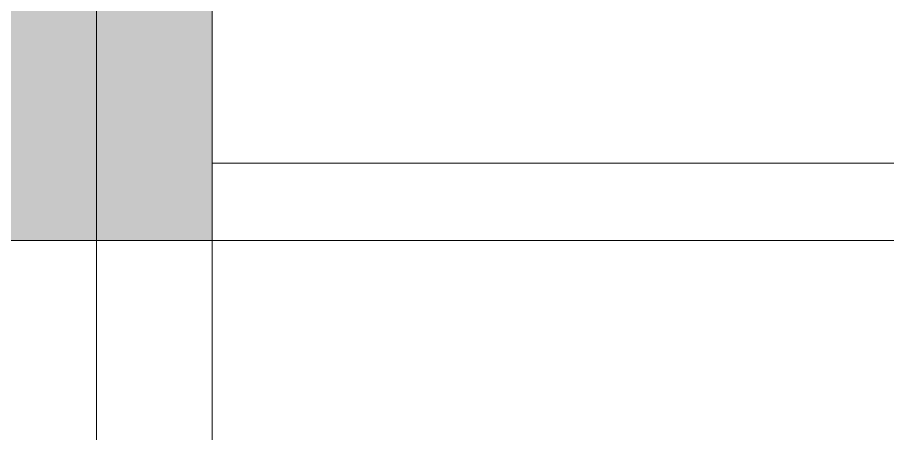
# Model space of a CAD drawing. Header units: millimetres. Extents: x 485872 to 486142, y -52344 to -52207.
# Drawn here: x 486107.834 to 486110.088, y -52335.677 to -52334.599 of the extents above; entities that cross this region are included whole.
import ezdxf

# ---------------------------------------------------------------- set-up
doc = ezdxf.new("R2010")
doc.units = ezdxf.units.MM
doc.header["$LTSCALE"] = 15
doc.linetypes.add('DASHDOTX2', pattern=[50.8, 25.4, -12.7, 0, -12.7])

msp = doc.modelspace()

# ---------------------------------------------------------------- hatches: boundary and pattern name
at = {"linetype": 'Continuous', "lineweight": 13}
h = msp.add_hatch(color=256, dxfattribs=at)
h.dxf.hatch_style = 1
h.paths.add_polyline_path([(486107.7389, -52335.1766), (486108.3389, -52335.1766), (486108.3389, -52334.3766), (486107.7389, -52334.3766)])

# ---------------------------------------------------------------- linework, layer by layer
at = {"color": 6, "linetype": 'DASHDOTX2', "lineweight": 13}
msp.add_line((486108.0389, -52330.8766), (486108.0389, -52342.3766), dxfattribs=at)
at = {"linetype": 'Continuous', "lineweight": 13}
for points in [[(486108.3389, -52334.0498), (486108.3389, -52340.891)], [(486108.3389, -52334.9766), (486114.7389, -52334.9766)], [(486108.3389, -52335.1766), (486114.7389, -52335.1766)]]:
    msp.add_lwpolyline(points, dxfattribs=at)
msp.add_lwpolyline([(486107.7389, -52335.1766), (486108.3389, -52335.1766), (486108.3389, -52334.3766), (486107.7389, -52334.3766)], close=True, dxfattribs=at)

doc.saveas('drawing.dxf')
